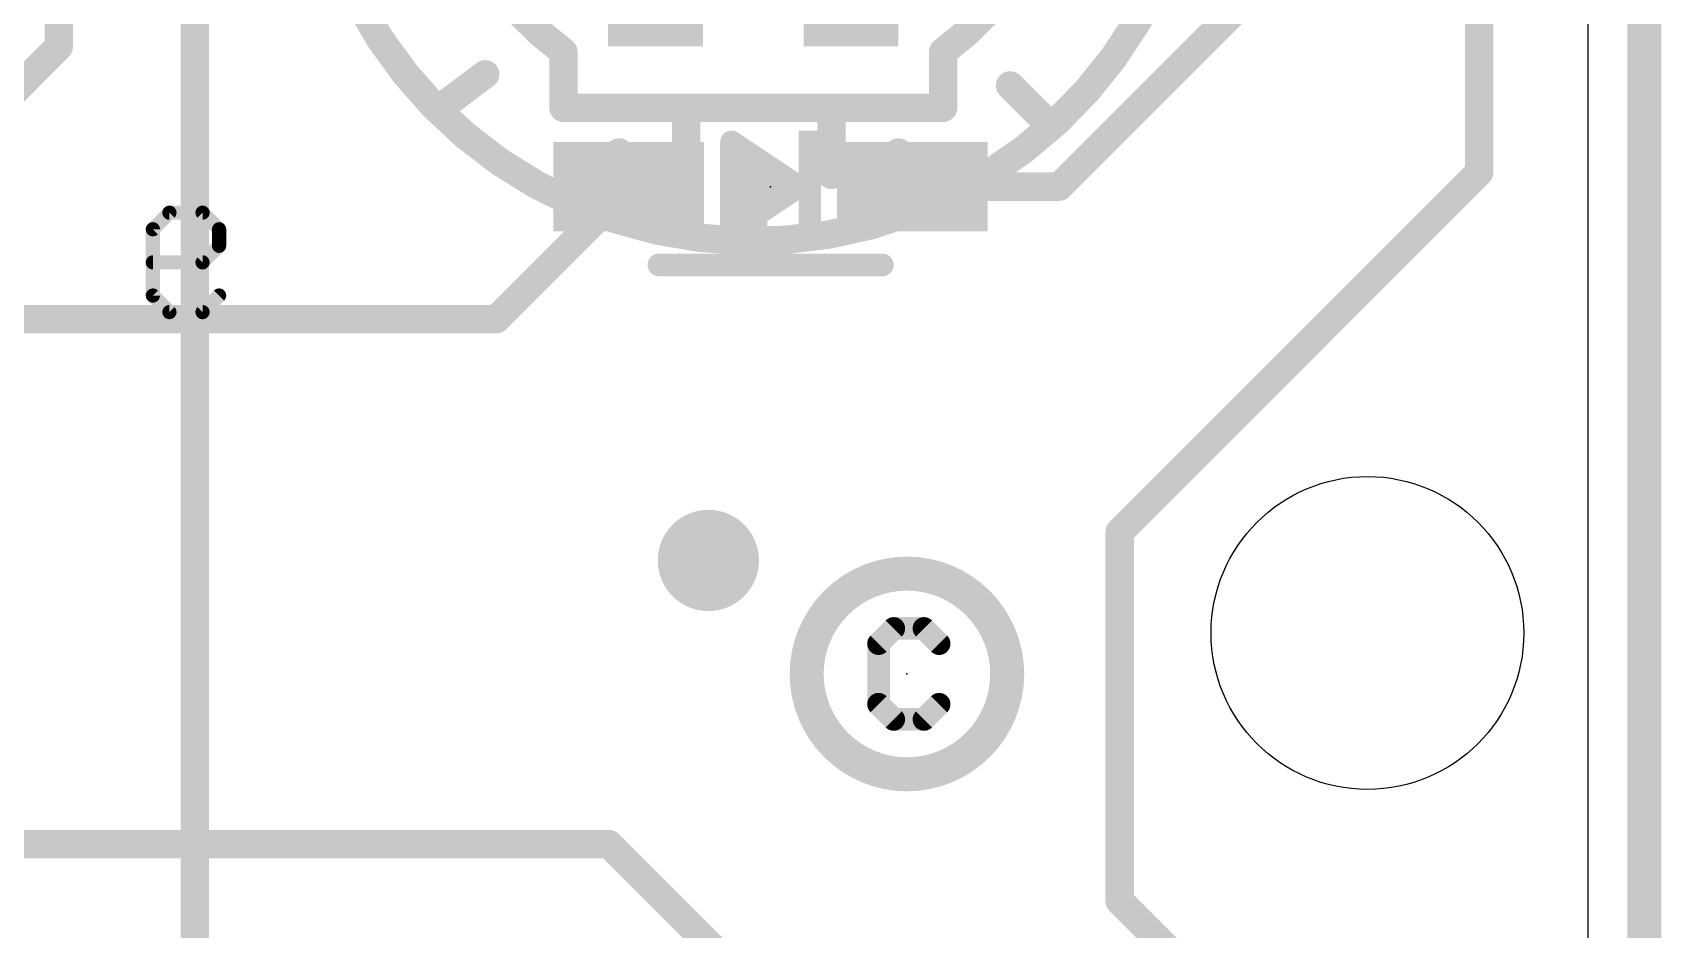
# Model space of a CAD drawing. Extents: x -30.6 to 30.6, y -30.6 to 30.6.
# Drawn here: x 16.05 to 30.63, y -17.65 to -9.63 of the extents above; entities that cross this region are included whole.
import ezdxf

# ---------------------------------------------------------------- set-up
doc = ezdxf.new("R2010")
doc.units = 0
for name, color, linetype in [('1', 12, 'CONTINUOUS'), ('16', 5, 'CONTINUOUS'), ('18', 110, 'CONTINUOUS'), ('20', 53, 'CONTINUOUS'), ('21', 40, 'CONTINUOUS'), ('22', 53, 'CONTINUOUS'), ('23', 40, 'CONTINUOUS')]:
    doc.layers.add(name, color=color, linetype=linetype)

# ---------------------------------------------------------------- blocks, each defined once
blk = doc.blocks.new('RECT')
blk.add_solid([(-0.5, -0.5), (0.5, -0.5), (-0.5, 0.5), (0.5, 0.5)])
blk = doc.blocks.new('ROUNDV')
at = {"const_width": 0.5}
blk.add_lwpolyline([(0, -0.25, 1), (0, 0.25, 1), (0, -0.25)], format="xyb", dxfattribs=at)

msp = doc.modelspace()

# ---------------------------------------------------------------- linework, layer by layer
at = {"layer": '1'}
for points, const_width in [([(30.48, -30.48), (30.48, 30.48)], 0.3048), ([(29, -10.878), (29, -6.5)], 0.254), ([(25.24, -11.006), (27.5, -8.746)], 0.254), ([(25.781, -14.097), (29, -10.878)], 0.254), ([(20.199, -12.192), (21.385, -11.006)], 0.254), ([(23.925, -11.006), (25.24, -11.006)], 0.254), ([(7.464, -12.192), (20.199, -12.192)], 0.254), ([(25.781, -17.399), (25.781, -14.097)], 0.254), ([(21.209, -16.891), (7.366, -16.891)], 0.254), ([(22.479, -18.161), (21.209, -16.891)], 0.254), ([(27.865, -19.483), (25.781, -17.399)], 0.254)]:
    msp.add_lwpolyline(points, dxfattribs=dict(at, const_width=const_width))
at = {"layer": '1', "const_width": 0.127}
for points in [[(29.0449, -10.9229, 1), (28.9551, -10.8331)], [(21.4299, -11.0509, 1), (21.3401, -10.9611)], [(23.925, -10.9425, 1), (23.925, -11.0695)], [(25.1951, -10.9611, 1), (25.2849, -11.0509)], [(25.24, -11.0695, 1), (25.24, -10.9425)], [(28.9365, -10.878, 1), (29.0635, -10.878)], [(20.1541, -12.1471, 1), (20.2439, -12.2369)], [(20.199, -12.2555, 1), (20.199, -12.1285)], [(25.8445, -14.097, 1), (25.7175, -14.097)], [(25.7361, -14.0521, 1), (25.8259, -14.1419)], [(21.2539, -16.8461, 1), (21.1641, -16.9359)], [(21.209, -16.9545, 1), (21.209, -16.8275)], [(25.8259, -17.3541, 1), (25.7361, -17.4439)], [(25.7175, -17.399, 1), (25.8445, -17.399)]]:
    msp.add_lwpolyline(points, format="xyb", dxfattribs=at)
at = {"layer": '16'}
for points, const_width in [([(30.48, -30.48), (30.48, 30.48)], 0.3048), ([(16.2808, -3.4762), (16.2808, -9.7542)], 0.254), ([(17.5, -7.5), (17.5, -22)], 0.254), ([(16.2808, -9.7542), (8.509, -17.526)], 0.254), ([(20.8, -9.8), (20.8, -10.3)], 0.254), ([(24.2, -9.8), (24.2, -10.3)], 0.254), ([(19.7, -10.3), (20.1, -10)], 0.254), ([(25.1, -10.4), (24.8, -10.1)], 0.254), ([(21.9, -10.3), (20.8, -10.3)], 0.254), ([(23.2, -10.3), (21.9, -10.3)], 0.254), ([(21.9, -10.3), (21.9, -10.9)], 0.254), ([(24.2, -10.3), (23.2, -10.3)], 0.254), ([(23.2, -10.3), (23.2, -10.9)], 0.254), ([(21.1, -11.2), (21.3, -10.7)], 0.254), ([(24, -11.2), (23.8, -10.7)], 0.254), ([(22.5, -11.5), (22.5, -10.9)], 0.254)]:
    msp.add_lwpolyline(points, dxfattribs=dict(at, const_width=const_width))
for points, const_width in [([(18.8, -9, 5.1283), (18.8, -6)], 0.254), ([(20.8, -5.2, 0.5044), (20.8, -9.8)], 0.254), ([(24.2, -9.8, 0.5044), (24.2, -5.2)], 0.254), ([(16.2173, -9.7542, 1), (16.3443, -9.7542)], 0.127), ([(16.3257, -9.7991, 1), (16.2359, -9.7093)], 0.127), ([(20.8635, -9.8, 1), (20.7365, -9.8)], 0.127), ([(20.7623, -9.8511, 1), (20.8377, -9.7489)], 0.127), ([(24.2635, -9.8, 1), (24.1365, -9.8)], 0.127), ([(24.1623, -9.7489, 1), (24.2377, -9.8511)], 0.127), ([(20.1381, -10.0508, 1), (20.0619, -9.9492)], 0.127), ([(24.8449, -10.0551, 1), (24.7551, -10.1449)], 0.127), ([(19.6619, -10.2492, 1), (19.7381, -10.3508)], 0.127), ([(20.8, -10.2365, 1), (20.8, -10.3635)], 0.127), ([(21.9, -10.2365, 1), (21.9, -10.3635)], 0.127), ([(21.9635, -10.3, 1), (21.8365, -10.3)], 0.127), ([(21.9, -10.3635, 1), (21.9, -10.2365)], 0.127), ([(23.2, -10.2365, 1), (23.2, -10.3635)], 0.127), ([(23.2635, -10.3, 1), (23.1365, -10.3)], 0.127), ([(23.2, -10.3635, 1), (23.2, -10.2365)], 0.127), ([(24.2, -10.3635, 1), (24.2, -10.2365)], 0.127), ([(20.7365, -10.3, 1), (20.8635, -10.3)], 0.127), ([(24.1365, -10.3, 1), (24.2635, -10.3)], 0.127), ([(25.0551, -10.4449, 1), (25.1449, -10.3551)], 0.127), ([(21.359, -10.7236, 1), (21.241, -10.6764)], 0.127), ([(23.859, -10.6764, 1), (23.741, -10.7236)], 0.127), ([(22.5635, -10.9, 1), (22.4365, -10.9)], 0.127), ([(21.8365, -10.9, 1), (21.9635, -10.9)], 0.127), ([(23.1365, -10.9, 1), (23.2635, -10.9)], 0.127), ([(21.041, -11.1764, 1), (21.159, -11.2236)], 0.127), ([(23.941, -11.2236, 1), (24.059, -11.1764)], 0.127), ([(22.4365, -11.5, 1), (22.5635, -11.5)], 0.127)]:
    msp.add_lwpolyline(points, format="xyb", dxfattribs=dict(at, const_width=const_width))
at = {"layer": '20'}
msp.add_line((29.972, 30.028), (29.972, -29.972), dxfattribs=at)
msp.add_circle((28, -15), 1.4, dxfattribs=at)
at = {"layer": '21', "const_width": 0.2032}
for points in [[(21.655, -10.306), (23.655, -10.306)], [(22.305, -11.406), (22.305, -10.606)], [(22.305, -10.606), (22.905, -11.006)], [(22.455, -11.206), (22.455, -10.806)], [(22.455, -10.806), (22.755, -11.006)], [(22.905, -11.006), (22.305, -11.406)], [(22.455, -10.9728), (22.7052, -10.9728)], [(22.755, -11.006), (22.455, -11.206)], [(22.455, -11.176), (22.5, -11.176)], [(23.655, -11.706), (21.655, -11.706)], [(23.7576, -14.9599), (23.622, -15.0955)], [(24.0287, -14.9599), (23.7576, -14.9599)], [(24.1643, -15.0955), (24.0287, -14.9599)], [(23.622, -15.0955), (23.622, -15.6378)], [(23.622, -15.6378), (23.7576, -15.7734)], [(24.0287, -15.7734), (24.1643, -15.6378)], [(23.7576, -15.7734), (24.0287, -15.7734)]]:
    msp.add_lwpolyline(points, dxfattribs=at)
at = {"layer": '21'}
for points, const_width in [([(21.655, -10.2552, 1), (21.655, -10.3568)], 0.1016), ([(23.655, -10.3568, 1), (23.655, -10.2552)], 0.1016), ([(22.3558, -10.606, 1), (22.2542, -10.606)], 0.1016), ([(22.3332, -10.5637, 1), (22.2768, -10.6483)], 0.1016), ([(22.5058, -10.806, 1), (22.4042, -10.806)], 0.1016), ([(22.4832, -10.7637, 1), (22.4268, -10.8483)], 0.1016), ([(22.455, -10.922, 1), (22.455, -11.0236)], 0.1016), ([(22.7052, -11.0236, 1), (22.7052, -10.922)], 0.1016), ([(22.7832, -11.0483, 1), (22.7268, -10.9637)], 0.1016), ([(22.7268, -11.0483, 1), (22.7832, -10.9637)], 0.1016), ([(22.9332, -11.0483, 1), (22.8768, -10.9637)], 0.1016), ([(22.8768, -11.0483, 1), (22.9332, -10.9637)], 0.1016), ([(22.455, -11.1252, 1), (22.455, -11.2268)], 0.1016), ([(22.5, -11.2268, 1), (22.5, -11.1252)], 0.1016), ([(22.4268, -11.1637, 1), (22.4832, -11.2483)], 0.1016), ([(22.4042, -11.206, 1), (22.5058, -11.206)], 0.1016), ([(22.2768, -11.3637, 1), (22.3332, -11.4483)], 0.1016), ([(22.2542, -11.406, 1), (22.3558, -11.406)], 0.1016), ([(21.655, -11.6552, 1), (21.655, -11.7568)], 0.1016), ([(23.655, -11.7568, 1), (23.655, -11.6552)], 0.1016), ([(23.876, -16.265, 1), (23.876, -14.469, 1), (23.876, -16.265)], 0.3048), ([(23.7576, -14.9091, 1), (23.7576, -15.0107)], 0.1016), ([(23.7935, -14.9958, 1), (23.7217, -14.924)], 0.1016), ([(24.0647, -14.924, 1), (23.9928, -14.9958)], 0.1016), ([(24.0287, -15.0107, 1), (24.0287, -14.9091)], 0.1016), ([(23.6728, -15.0955, 1), (23.5712, -15.0955)], 0.1016), ([(23.5861, -15.0596, 1), (23.6579, -15.1314)], 0.1016), ([(24.1284, -15.1314, 1), (24.2002, -15.0596)], 0.1016), ([(23.6579, -15.6019, 1), (23.5861, -15.6737)], 0.1016), ([(23.5712, -15.6378, 1), (23.6728, -15.6378)], 0.1016), ([(24.2002, -15.6737, 1), (24.1284, -15.6019)], 0.1016), ([(23.7576, -15.7226, 1), (23.7576, -15.8242)], 0.1016), ([(23.7217, -15.8093, 1), (23.7935, -15.7375)], 0.1016), ([(23.9928, -15.7375, 1), (24.0647, -15.8093)], 0.1016), ([(24.0287, -15.8242, 1), (24.0287, -15.7226)], 0.1016)]:
    msp.add_lwpolyline(points, format="xyb", dxfattribs=dict(at, const_width=const_width))
at = {"layer": '22', "const_width": 0.127}
for points in [[(17.1233, -11.387), (17.2716, -11.2387)], [(17.2716, -11.2387), (17.5682, -11.2387)], [(17.5682, -11.2387), (17.7165, -11.387)], [(17.1233, -11.9802), (17.1233, -11.387)], [(17.7165, -11.387), (17.7165, -11.5353)], [(17.7165, -11.5353), (17.5682, -11.6836)], [(17.5682, -11.6836), (17.1233, -11.6836)], [(17.2716, -12.1285), (17.1233, -11.9802)], [(17.7165, -11.9802), (17.5682, -12.1285)], [(17.5682, -12.1285), (17.2716, -12.1285)]]:
    msp.add_lwpolyline(points, dxfattribs=at)
at = {"layer": '22', "const_width": 0.0635}
for points in [[(17.2716, -11.207, 1), (17.2716, -11.2705)], [(17.2941, -11.2612, 1), (17.2492, -11.2163)], [(17.5907, -11.2163, 1), (17.5458, -11.2612)], [(17.5682, -11.2705, 1), (17.5682, -11.207)], [(17.1551, -11.387, 1), (17.0916, -11.387)], [(17.1009, -11.3646, 1), (17.1458, -11.4095)], [(17.7482, -11.387, 1), (17.6848, -11.387)], [(17.694, -11.4095, 1), (17.739, -11.3646)], [(17.6848, -11.5353, 1), (17.7482, -11.5353)], [(17.739, -11.5578, 1), (17.694, -11.5129)], [(17.1233, -11.6519, 1), (17.1233, -11.7154)], [(17.5458, -11.6612, 1), (17.5907, -11.7061)], [(17.5682, -11.7154, 1), (17.5682, -11.6519)], [(17.1458, -11.9578, 1), (17.1009, -12.0027)], [(17.0916, -11.9802, 1), (17.1551, -11.9802)], [(17.739, -12.0027, 1), (17.694, -11.9578)], [(17.2716, -12.0968, 1), (17.2716, -12.1603)], [(17.2492, -12.151, 1), (17.2941, -12.106)], [(17.5458, -12.106, 1), (17.5907, -12.151)], [(17.5682, -12.1603, 1), (17.5682, -12.0968)]]:
    msp.add_lwpolyline(points, format="xyb", dxfattribs=at)
at = {"layer": '23'}
for p in [(22.655, -11.006), (23.876, -15.367)]:
    msp.add_point(p, dxfattribs=at)

# ---------------------------------------------------------------- block references
at = {"layer": '1', "xscale": 1.35, "yscale": 0.8, "rotation": 180}
for p in [(21.385, -11.006), (23.925, -11.006)]:
    msp.add_blockref('RECT', p, dxfattribs=at)
at = {"layer": '16', "xscale": 0.85, "rotation": 180}
for p in [(21.625, -9.25), (23.375, -9.25)]:
    msp.add_blockref('RECT', p, dxfattribs=at)
at = {"layer": '18', "xscale": 0.9064, "yscale": 0.9064}
msp.add_blockref('ROUNDV', (22.098, -14.351), dxfattribs=at)
msp.add_blockref('ROUNDV', (22.098, -14.351), dxfattribs=at)
at = {"layer": '21', "xscale": 0.2, "rotation": 180}
msp.add_blockref('RECT', (23.005, -11.006), dxfattribs=at)

doc.saveas('drawing.dxf')
